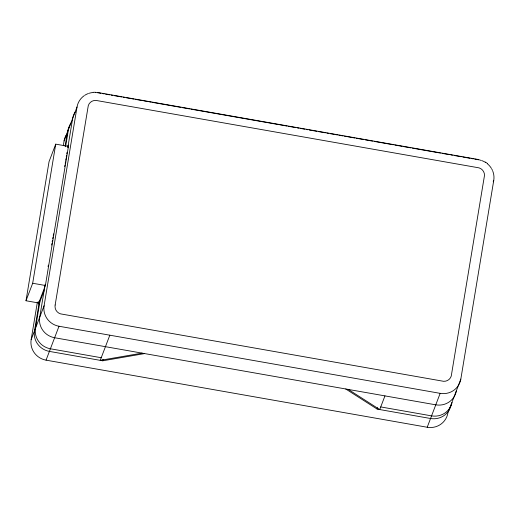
<?xml version="1.0" encoding="UTF-8"?>
<svg xmlns="http://www.w3.org/2000/svg" width="520" height="520" viewBox="0 0 520 520"><rect width="100%" height="100%" fill="white"/><g stroke="black" fill="none" stroke-linecap="round" stroke-linejoin="round"><path stroke-width="0.78" d="M26 300.755L49.049 161.642L55.731 144.144L68.439 146.38L45.389 285.493L38.707 302.991L26 300.755L32.682 283.25L55.731 144.144M450.944 404.976L447.882 412.997A18.076 17.608 20.9 0 1 427.213 427.251L46.059 360.152A18.076 17.608 20.9 0 1 31.155 339.632L37.375 302.101M63.291 145.717L64.084 140.907A18.076 17.608 20.9 0 1 66.144 135.148M38.707 302.991L38.968 301.392M39.539 300.437L34.495 330.882A18.076 17.608 20.9 0 0 49.4 351.403L102.765 360.796L144.657 353.581M65.091 146.231L67.425 132.158A18.076 17.608 20.9 0 1 69.882 125.742M39.904 301.678L35.496 328.257A18.076 17.608 20.9 0 0 50.407 348.777L101.224 357.728M65.579 146.731L68.425 129.532A18.076 17.608 20.9 0 1 70.883 123.117M45.162 284.362L39.715 317.213A18.076 17.608 20.9 0 0 54.62 337.734L435.773 404.833A18.076 17.608 20.9 0 0 456.443 390.579L452.225 401.622M48.081 266.728L48.347 265.128M51.675 245.031L51.941 243.431M52.195 241.891L52.475 240.233M52.728 238.686L53.001 237.036M53.261 235.482L53.527 233.877M64.681 166.569L64.948 164.964M65.208 163.358L65.475 161.759M65.722 160.29L66.008 158.555M66.248 157.092L66.541 155.35M66.781 153.894L67.047 152.295M67.867 147.335L72.644 118.489A18.076 17.608 20.9 0 1 75.101 112.073M31.155 339.632L44.102 305.728L77.032 107.003A18.076 17.608 20.9 0 1 84.279 95.628M102.765 360.796L103.012 359.281M451.971 402.279L451.224 404.248A18.076 17.608 20.9 0 1 430.553 418.503L377.188 409.11L377.442 407.589M456.716 389.857L460.824 379.093L493.753 180.369A18.076 17.608 20.9 0 0 492.81 171.256M64.084 140.907L77.032 107.003M67.678 146.536L68.243 145.06M67.951 147.66L68.439 146.38M38.903 304.304L44.122 290.641M46.059 360.152L59.007 326.248A18.076 17.608 20.9 0 1 44.102 305.728M109.831 335.199L100.224 360.353L142.116 353.138M384.95 395.889L379.73 409.559L348.276 389.428M493.207 181.805L493.753 180.369M427.213 427.251L440.161 393.348A18.076 17.608 20.9 0 0 460.824 379.093M93.249 92.306L95.556 92.267M97.87 92.521L478.998 159.62M100.893 93.308L97.702 92.749A18.076 17.608 20.9 0 0 95.355 92.489M102.466 93.587L104.091 93.873M105.638 94.146L109.688 94.855M111.195 95.121L112.879 95.42M114.374 95.68L121.674 96.967M123.11 97.221L124.865 97.533M126.288 97.78L130.462 98.514M131.846 98.761L133.66 99.08M135.018 99.32L142.448 100.627M143.754 100.854L148.519 101.692M149.318 101.835L151.236 102.174M152.516 102.401L180.804 107.38M182.111 107.608L189.592 108.927M190.911 109.155L254.898 120.419M255.911 120.601L266.298 122.427M267.696 122.674L278.284 124.54M279.695 124.787L287.079 126.087M288.49 126.334L295.867 127.634M297.291 127.881L299.065 128.193M300.489 128.447L304.655 129.181M306.085 129.435L307.853 129.747M309.283 129.994L316.641 131.294M318.084 131.547L325.429 132.841M326.885 133.094L328.627 133.399M330.083 133.66L334.224 134.388M335.679 134.641L337.415 134.947M338.878 135.207L343.012 135.935M344.481 136.195L346.203 136.494M347.678 136.754L354.998 138.041M356.473 138.3L363.786 139.588M365.274 139.854L372.574 141.141M374.075 141.401L393.348 144.794M394.869 145.06L402.142 146.341M403.663 146.614L410.93 147.888M412.464 148.161L440.492 153.095M442.059 153.368L449.287 154.642M450.853 154.921L452.478 155.207M454.058 155.48L461.272 156.754M462.852 157.034L470.06 158.301M471.653 158.581L473.259 158.86M474.851 159.146L478.849 159.848M32.682 283.25L45.389 285.493M59.007 326.248L440.161 393.348M380.738 406.933L431.554 415.876A18.076 17.608 20.9 0 0 452.082 402.376M345.735 388.979L377.188 409.11M485.466 162.091L487.351 163.442M84.923 95.199A18.076 17.608 20.9 0 1 88.419 93.509M89.16 93.269A18.076 17.608 20.9 0 1 92.995 92.528M479.622 159.998A18.076 17.608 20.9 0 1 481.15 160.407M481.897 160.654A18.076 17.608 20.9 0 1 485.44 162.37M487.357 163.742A18.076 17.608 20.9 0 1 491.446 168.461M491.835 169.136A18.076 17.608 20.9 0 1 492.518 170.534M55.152 305.006L55.029 306.319A7.729 7.527 20.9 0 0 60.509 313.865L443.644 381.316A7.729 7.527 20.9 0 0 451.25 376.071L484.504 175.403A7.729 7.527 20.9 0 0 479.018 167.856L95.882 100.406A7.729 7.527 20.9 0 0 88.276 105.651L55.152 305.006"/></g></svg>
